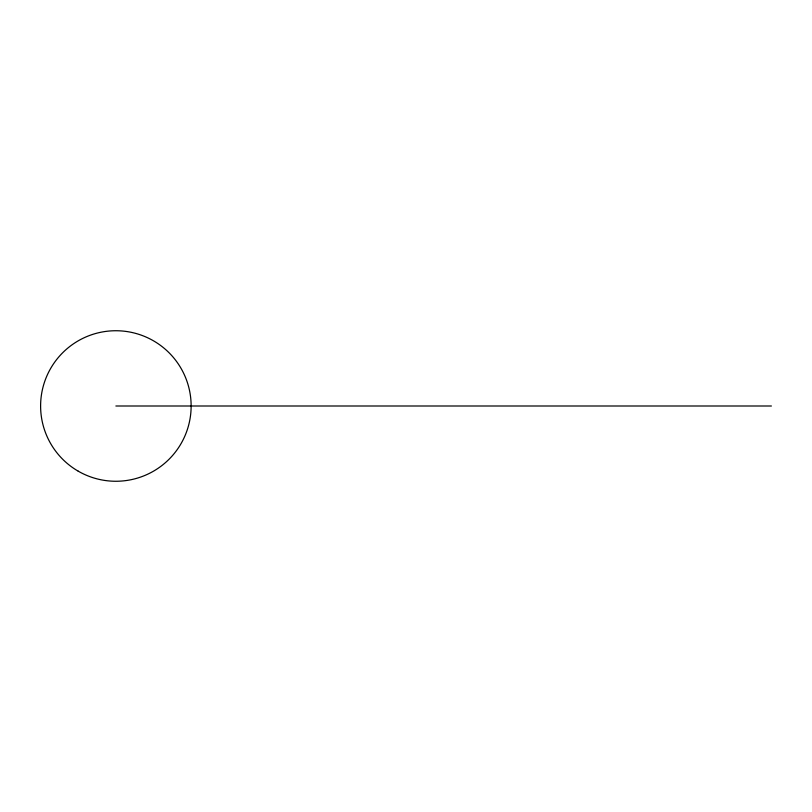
<?xml version="1.0" encoding="UTF-8"?>
<svg xmlns="http://www.w3.org/2000/svg" width="812" height="812" viewBox="0 0 812 812"><rect width="100%" height="100%" fill="white"/><g stroke="black" fill="none" stroke-linecap="round" stroke-linejoin="round"><path stroke-width="1.22" d="M115.872 406L771.4 406M78.236 471.183A75.272 75.272 0 0 0 191.135 406A75.272 75.272 0 0 0 78.236 340.817A75.272 75.272 0 0 0 78.236 471.183"/></g></svg>
